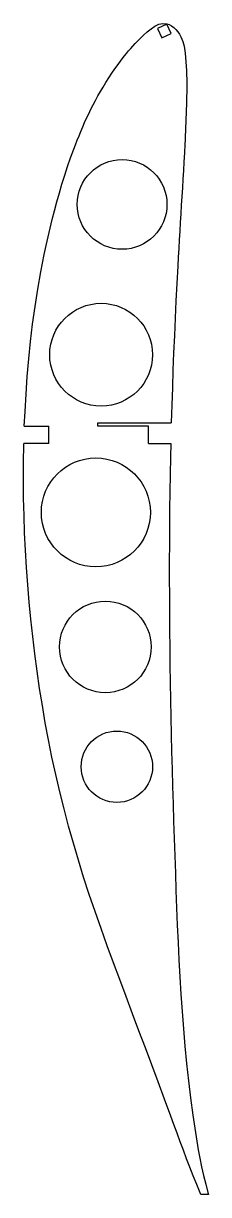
# Model space of a CAD drawing. Header units: inches. Extents: x 37 to 91, y 7 to 348.
import ezdxf

# ---------------------------------------------------------------- set-up
doc = ezdxf.new("R2010")
doc.units = ezdxf.units.IN
doc.header["$MEASUREMENT"] = 0
doc.layers.add('7', color=7, linetype='Continuous')

msp = doc.modelspace()

# ---------------------------------------------------------------- linework, layer by layer
for p, q in [((78.54, 348.1), (75.84, 346.81)), ((75.84, 346.81), (77.12, 344.13)), ((77.12, 344.13), (79.82, 345.42)), ((79.82, 345.42), (78.54, 348.1)), ((36.98, 230.89), (43.14, 230.89)), ((43.14, 230.89), (44.14, 230.89)), ((44.14, 225.89), (44.14, 230.89)), ((58.4, 230.89), (58.4, 231.89)), ((58.4, 231.89), (79.83, 231.89)), ((73.16, 230.89), (58.4, 230.89)), ((73.16, 225.89), (73.16, 230.89)), ((44.14, 225.89), (36.85, 225.89)), ((73.16, 225.89), (79.66, 225.89))]:
    msp.add_line(p, q)
for centre, radius in [((65.5, 295.57), 13.08), ((59.38, 251.76), 14.98), ((57.85, 205.79), 15.88), ((60.61, 166.57), 13.35), ((63.97, 131.64), 10.4)]:
    msp.add_circle(centre, radius)
at = {"layer": '7', "linetype": 'Continuous'}
for points in [[(36.98, 230.89), (37.2, 235.23), (37.49, 240.29), (37.85, 245.4), (38.3, 250.51), (38.82, 255.6), (39.43, 260.69), (40.13, 265.76), (40.92, 270.82), (41.8, 275.87), (42.29, 278.44), (42.81, 281), (43.35, 283.56), (43.92, 286.12), (44.52, 288.66), (45.14, 291.2), (45.79, 293.74), (46.49, 296.33), (47.22, 298.92), (47.98, 301.49), (48.78, 304.06), (49.62, 306.61), (50.5, 309.15), (51.42, 311.68), (51.91, 312.98), (52.42, 314.28), (52.94, 315.58), (53.47, 316.87), (54.02, 318.15), (54.58, 319.42), (55.16, 320.69), (55.78, 322.01), (56.42, 323.32), (57.08, 324.62), (57.76, 325.91), (58.46, 327.2), (59.19, 328.47), (59.93, 329.75), (60.76, 331.11), (61.61, 332.46), (62.49, 333.8), (63.39, 335.11), (64.31, 336.4), (65.24, 337.65), (66.19, 338.87), (66.78, 339.59), (67.38, 340.31), (68, 341.02), (68.64, 341.74), (69.3, 342.46), (70, 343.19), (70.73, 343.93), (71.74, 344.93), (72.82, 345.91), (73.93, 346.8), (75.08, 347.54), (76.24, 348.08), (77.4, 348.33), (78.54, 348.25), (79.24, 348.01)], [(79.24, 348.01), (79.92, 347.64), (80.57, 347.14), (81.18, 346.56), (81.73, 345.9), (82.22, 345.19), (82.64, 344.45), (82.94, 343.78), (83.19, 343.1), (83.38, 342.42), (83.54, 341.73), (83.66, 341.04), (83.76, 340.34), (83.85, 339.64), (83.98, 338.39), (84.09, 337.13), (84.17, 335.87), (84.24, 334.61), (84.29, 333.34), (84.32, 332.08), (84.34, 330.81), (84.34, 329.54), (84.33, 328.28), (84.31, 327.01), (84.28, 325.75), (84.24, 324.48), (84.2, 323.22), (84.15, 321.96), (84.1, 320.69), (84.05, 319.42), (84, 318.16), (83.95, 316.89), (83.89, 315.62), (83.83, 314.36), (83.77, 313.09), (83.64, 310.56), (83.5, 308.02), (83.36, 305.49), (83.21, 302.95), (83.06, 300.42), (82.9, 297.89), (82.75, 295.35), (82.59, 292.82), (82.44, 290.28), (82.29, 287.75), (82.14, 285.22), (82, 282.68), (81.86, 280.15), (81.72, 277.61), (81.45, 272.55), (81.19, 267.48), (80.95, 262.42), (80.72, 257.35), (80.51, 252.29), (80.32, 247.22), (80.14, 242.15), (79.98, 237.09), (79.83, 232.03), (79.83, 231.89)], [(88.48, 6.91), (88.27, 7.38), (87.24, 9.88), (86.22, 12.38), (85.25, 14.85), (84.29, 17.33), (83.35, 19.81), (82.43, 22.3), (81.51, 24.8), (80.6, 27.29), (79.68, 29.79), (77.85, 34.77), (76, 39.75), (74.14, 44.73), (72.27, 49.7), (70.4, 54.67), (68.53, 59.64), (66.66, 64.61), (64.8, 69.56), (62.96, 74.51), (61.14, 79.47), (59.35, 84.44), (57.6, 89.43), (55.91, 94.43), (54.28, 99.46), (52.75, 104.4), (51.29, 109.36), (49.9, 114.34), (48.58, 119.34), (47.33, 124.36), (46.16, 129.39), (45.06, 134.45), (44.05, 139.43), (43.12, 144.43), (42.26, 149.44), (41.46, 154.47), (40.73, 159.5), (40.06, 164.54), (39.45, 169.59), (38.91, 174.62), (38.42, 179.65), (38, 184.69), (37.64, 189.73), (37.33, 194.77), (37.09, 199.82), (36.91, 204.87), (36.79, 209.94), (36.74, 215), (36.75, 220.06), (36.85, 225.89)], [(79.66, 225.89), (79.59, 221.91), (79.5, 216.85), (79.42, 211.79), (79.35, 206.73), (79.31, 201.67), (79.28, 196.61), (79.26, 191.56), (79.26, 186.5), (79.27, 181.45), (79.3, 176.39), (79.34, 171.34), (79.39, 166.28), (79.45, 161.23), (79.53, 156.18), (79.61, 151.13), (79.71, 146.08), (79.82, 141.02), (79.94, 135.97), (80.07, 130.92), (80.21, 125.87), (80.36, 120.82), (80.52, 115.77), (80.68, 110.73), (80.85, 105.68), (81.02, 100.63), (81.2, 95.58), (81.38, 90.53), (81.58, 85.48), (81.79, 80.44), (82.04, 75.39), (82.31, 70.35), (82.62, 65.31), (82.97, 60.26), (83.36, 55.22), (83.81, 50.18), (84.3, 45.14), (84.85, 40.11), (85.45, 35.09), (86.12, 30.07), (86.47, 27.54), (86.85, 25.02), (87.26, 22.5), (87.69, 19.99), (88.17, 17.49), (88.68, 14.99), (89.24, 12.51), (89.86, 9.99), (90.52, 7.48), (90.7, 6.91), (88.48, 6.91)]]:
    msp.add_lwpolyline(points, dxfattribs=at)

doc.saveas('drawing.dxf')
